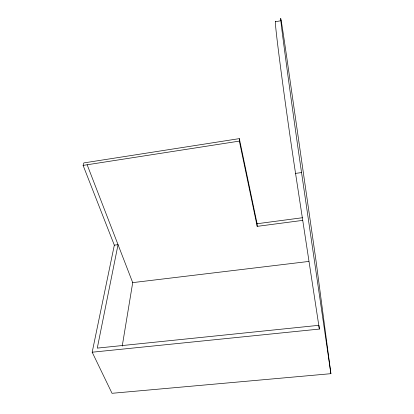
<?xml version="1.0" encoding="UTF-8"?>
<svg xmlns="http://www.w3.org/2000/svg" width="414" height="414" viewBox="0 0 414 414"><rect width="100%" height="100%" fill="white"/><g stroke="black" fill="none" stroke-linecap="round" stroke-linejoin="round"><path stroke-width="0.62" d="M122.233 346.083L132.708 282.622L87.157 164.767M330.895 373.682L301.542 172.545A95.965 0.792 82.1 0 1 282.519 34.76A95.965 0.792 82.1 0 1 288.817 71.731L316.006 260.67L330.895 373.682L112.028 393.3L92.182 352.21L114.321 245.155L83.105 165.398L83.851 162.914L239.333 138.628L257.089 223.731L257.187 226.36L302.696 220.377M281.065 20.7L275.646 21.709A95.825 1.542 82 0 0 280.847 69.526A95.825 1.542 82 0 0 295.555 173.409L319.354 329.073L92.182 352.21M83.105 165.398L239.349 141.102L239.333 138.628M295.555 173.409L301.542 172.545M257.089 223.731L302.386 217.738M114.321 245.155L118.037 244.664L97.285 348.117L318.894 325.316L319.354 329.073M132.708 282.622L308.823 261.436M239.349 141.102L257.187 226.36"/></g></svg>
